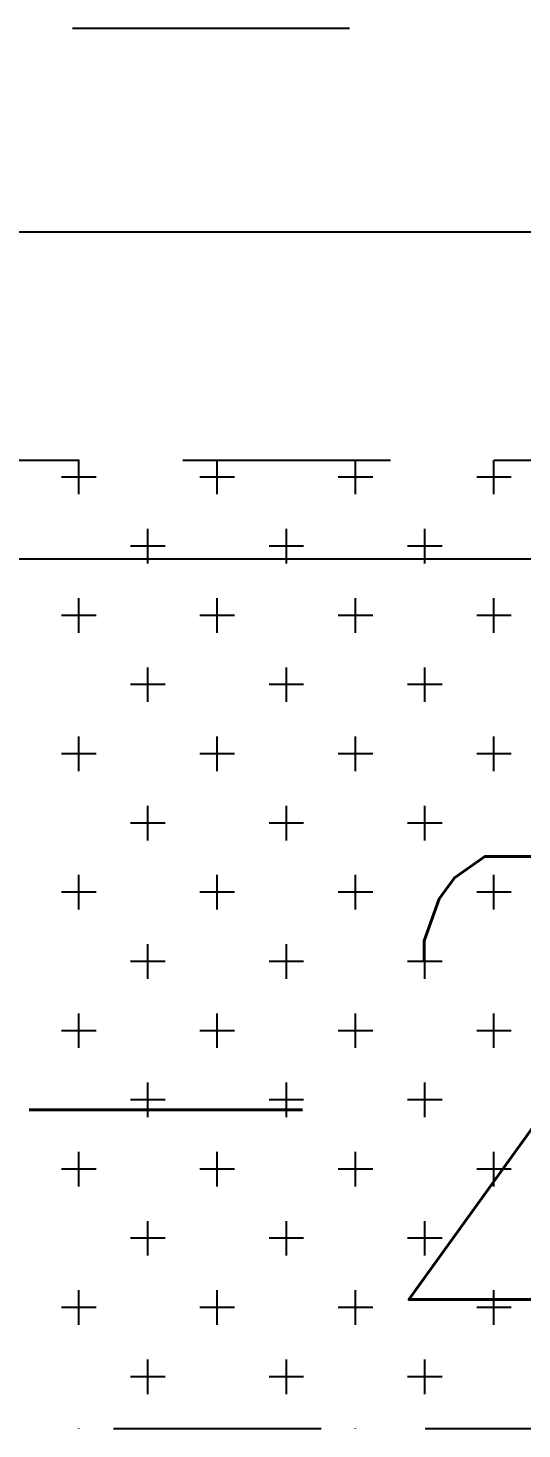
# Model space of a CAD drawing. Extents: x -40736 to 367926, y -65544 to 37405.
# Drawn here: x 355821 to 356000, y -44076 to -43570 of the extents above; entities that cross this region are included whole.
import ezdxf

# ---------------------------------------------------------------- set-up
doc = ezdxf.new("R2010")
doc.units = 0
doc.header["$LTSCALE"] = 600
doc.header["$MEASUREMENT"] = 0
doc.linetypes.add('HIDDEN2', pattern=[0.1875, 0.125, -0.0625])
for name, color, linetype in [('C7', 7, 'CONTINUOUS'), ('TEXT', 3, 'CONTINUOUS'), ('底圖', 253, 'CONTINUOUS')]:
    doc.layers.add(name, color=color, linetype=linetype)
doc.styles.add('SUNG', font='txt.shx', dxfattribs={"width": 0.8, "bigfont": 'chineset.shx'})

# ---------------------------------------------------------------- blocks, each defined once
blk = doc.blocks.new('*X430')
at = {"layer": 'C7', "color": 0}
for p, q in [((32442.26, 102192.59), (32442.26, 102204.96)), ((32492.26, 102192.59), (32492.26, 102204.96)), ((32542.26, 102192.59), (32542.26, 102204.96)), ((32592.26, 102192.59), (32592.26, 102204.96)), ((32448.51, 102198.84), (32436.01, 102198.84)), ((32498.51, 102198.84), (32486.01, 102198.84)), ((32548.51, 102198.84), (32536.01, 102198.84)), ((32598.51, 102198.84), (32586.01, 102198.84)), ((32467.26, 102167.59), (32467.26, 102180.09)), ((32517.26, 102167.59), (32517.26, 102180.09)), ((32567.26, 102167.59), (32567.26, 102180.09)), ((32473.51, 102173.84), (32461.01, 102173.84)), ((32523.51, 102173.84), (32511.01, 102173.84)), ((32573.51, 102173.84), (32561.01, 102173.84)), ((32442.26, 102142.59), (32442.26, 102155.09)), ((32492.26, 102142.59), (32492.26, 102155.09)), ((32542.26, 102142.59), (32542.26, 102155.09)), ((32592.26, 102142.59), (32592.26, 102155.09)), ((32448.51, 102148.84), (32436.01, 102148.84)), ((32498.51, 102148.84), (32486.01, 102148.84)), ((32548.51, 102148.84), (32536.01, 102148.84)), ((32598.51, 102148.84), (32586.01, 102148.84)), ((32467.26, 102117.59), (32467.26, 102130.09)), ((32517.26, 102117.59), (32517.26, 102130.09)), ((32567.26, 102117.59), (32567.26, 102130.09)), ((32473.51, 102123.84), (32461.01, 102123.84)), ((32523.51, 102123.84), (32511.01, 102123.84)), ((32573.51, 102123.84), (32561.01, 102123.84)), ((32442.26, 102092.59), (32442.26, 102105.09)), ((32492.26, 102092.59), (32492.26, 102105.09)), ((32542.26, 102092.59), (32542.26, 102105.09)), ((32592.26, 102092.59), (32592.26, 102105.09)), ((32448.51, 102098.84), (32436.01, 102098.84)), ((32498.51, 102098.84), (32486.01, 102098.84)), ((32548.51, 102098.84), (32536.01, 102098.84)), ((32598.51, 102098.84), (32586.01, 102098.84)), ((32467.26, 102067.59), (32467.26, 102080.09)), ((32517.26, 102067.59), (32517.26, 102080.09)), ((32567.26, 102067.59), (32567.26, 102080.09)), ((32473.51, 102073.84), (32461.01, 102073.84)), ((32523.51, 102073.84), (32511.01, 102073.84)), ((32573.51, 102073.84), (32561.01, 102073.84)), ((32442.26, 102042.59), (32442.26, 102055.09)), ((32492.26, 102042.59), (32492.26, 102055.09)), ((32542.26, 102042.59), (32542.26, 102055.09)), ((32592.26, 102042.59), (32592.26, 102055.09)), ((32448.51, 102048.84), (32436.01, 102048.84)), ((32498.51, 102048.84), (32486.01, 102048.84)), ((32548.51, 102048.84), (32536.01, 102048.84)), ((32598.51, 102048.84), (32586.01, 102048.84)), ((32467.26, 102017.59), (32467.26, 102030.09)), ((32517.26, 102017.59), (32517.26, 102030.09)), ((32567.26, 102017.59), (32567.26, 102030.09)), ((32473.51, 102023.84), (32461.01, 102023.84)), ((32523.51, 102023.84), (32511.01, 102023.84)), ((32573.51, 102023.84), (32561.01, 102023.84)), ((32442.26, 101992.59), (32442.26, 102005.09)), ((32492.26, 101992.59), (32492.26, 102005.09)), ((32542.26, 101992.59), (32542.26, 102005.09)), ((32592.26, 101992.59), (32592.26, 102005.09)), ((32448.51, 101998.84), (32436.01, 101998.84)), ((32498.51, 101998.84), (32486.01, 101998.84)), ((32548.51, 101998.84), (32536.01, 101998.84)), ((32598.51, 101998.84), (32586.01, 101998.84)), ((32467.26, 101967.59), (32467.26, 101980.09)), ((32517.26, 101967.59), (32517.26, 101980.09)), ((32567.26, 101967.59), (32567.26, 101980.09)), ((32473.51, 101973.84), (32461.01, 101973.84)), ((32523.51, 101973.84), (32511.01, 101973.84)), ((32573.51, 101973.84), (32561.01, 101973.84)), ((32442.26, 101942.59), (32442.26, 101955.09)), ((32492.26, 101942.59), (32492.26, 101955.09)), ((32542.26, 101942.59), (32542.26, 101955.09)), ((32592.26, 101942.59), (32592.26, 101955.09)), ((32448.51, 101948.84), (32436.01, 101948.84)), ((32498.51, 101948.84), (32486.01, 101948.84)), ((32548.51, 101948.84), (32536.01, 101948.84)), ((32598.51, 101948.84), (32586.01, 101948.84)), ((32467.26, 101917.59), (32467.26, 101930.09)), ((32517.26, 101917.59), (32517.26, 101930.09)), ((32567.26, 101917.59), (32567.26, 101930.09)), ((32473.51, 101923.84), (32461.01, 101923.84)), ((32523.51, 101923.84), (32511.01, 101923.84)), ((32573.51, 101923.84), (32561.01, 101923.84)), ((32442.26, 101892.59), (32442.26, 101905.09)), ((32492.26, 101892.59), (32492.26, 101905.09)), ((32542.26, 101892.59), (32542.26, 101905.09)), ((32592.26, 101892.59), (32592.26, 101905.09)), ((32448.51, 101898.84), (32436.01, 101898.84)), ((32498.51, 101898.84), (32486.01, 101898.84)), ((32548.51, 101898.84), (32536.01, 101898.84)), ((32598.51, 101898.84), (32586.01, 101898.84)), ((32467.26, 101867.59), (32467.26, 101880.09)), ((32517.26, 101867.59), (32517.26, 101880.09)), ((32567.26, 101867.59), (32567.26, 101880.09)), ((32473.51, 101873.84), (32461.01, 101873.84)), ((32523.51, 101873.84), (32511.01, 101873.84)), ((32573.51, 101873.84), (32561.01, 101873.84)), ((32442.26, 101854.96), (32442.26, 101855.09)), ((32492.26, 101854.96), (32492.26, 101855.09)), ((32542.26, 101854.96), (32542.26, 101855.09)), ((32592.26, 101854.96), (32592.26, 101855.09))]:
    blk.add_line(p, q, dxfattribs=at)

msp = doc.modelspace()

# ---------------------------------------------------------------- linework, layer by layer
at = {"layer": 'C7', "linetype": 'HIDDEN2'}
msp.add_lwpolyline([(360427.28956, -43725.79681), (360427.28956, -44075.79681), (355427.28956, -44075.79681), (355427.28956, -43725.79681), (360427.28956, -43725.79681)], dxfattribs=at)
at = {"layer": 'TEXT', "linetype": 'Continuous'}
msp.add_line((355837.46275, -43569.72957), (355937.46275, -43569.72957), dxfattribs=at)
at = {"layer": '底圖', "color": 253}
for p, q in [((355741.28837, -43643.31715), (356899.52997, -43643.31715)), ((360487.90038, -43761.55583), (355580.38967, -43761.55583))]:
    msp.add_line(p, q, dxfattribs=at)

# ---------------------------------------------------------------- block references
at = {"layer": 'C7'}
msp.add_blockref('*X430', (323397.42265, -145930.76146), dxfattribs=at)

# ---------------------------------------------------------------- texts
at = {"layer": '底圖', "color": 253, "style": 'SUNG', "width": 0.8}
msp.add_text('-2.54', height=160, dxfattribs=at).set_placement((355799.8677, -44029.03463))

doc.saveas('drawing.dxf')
